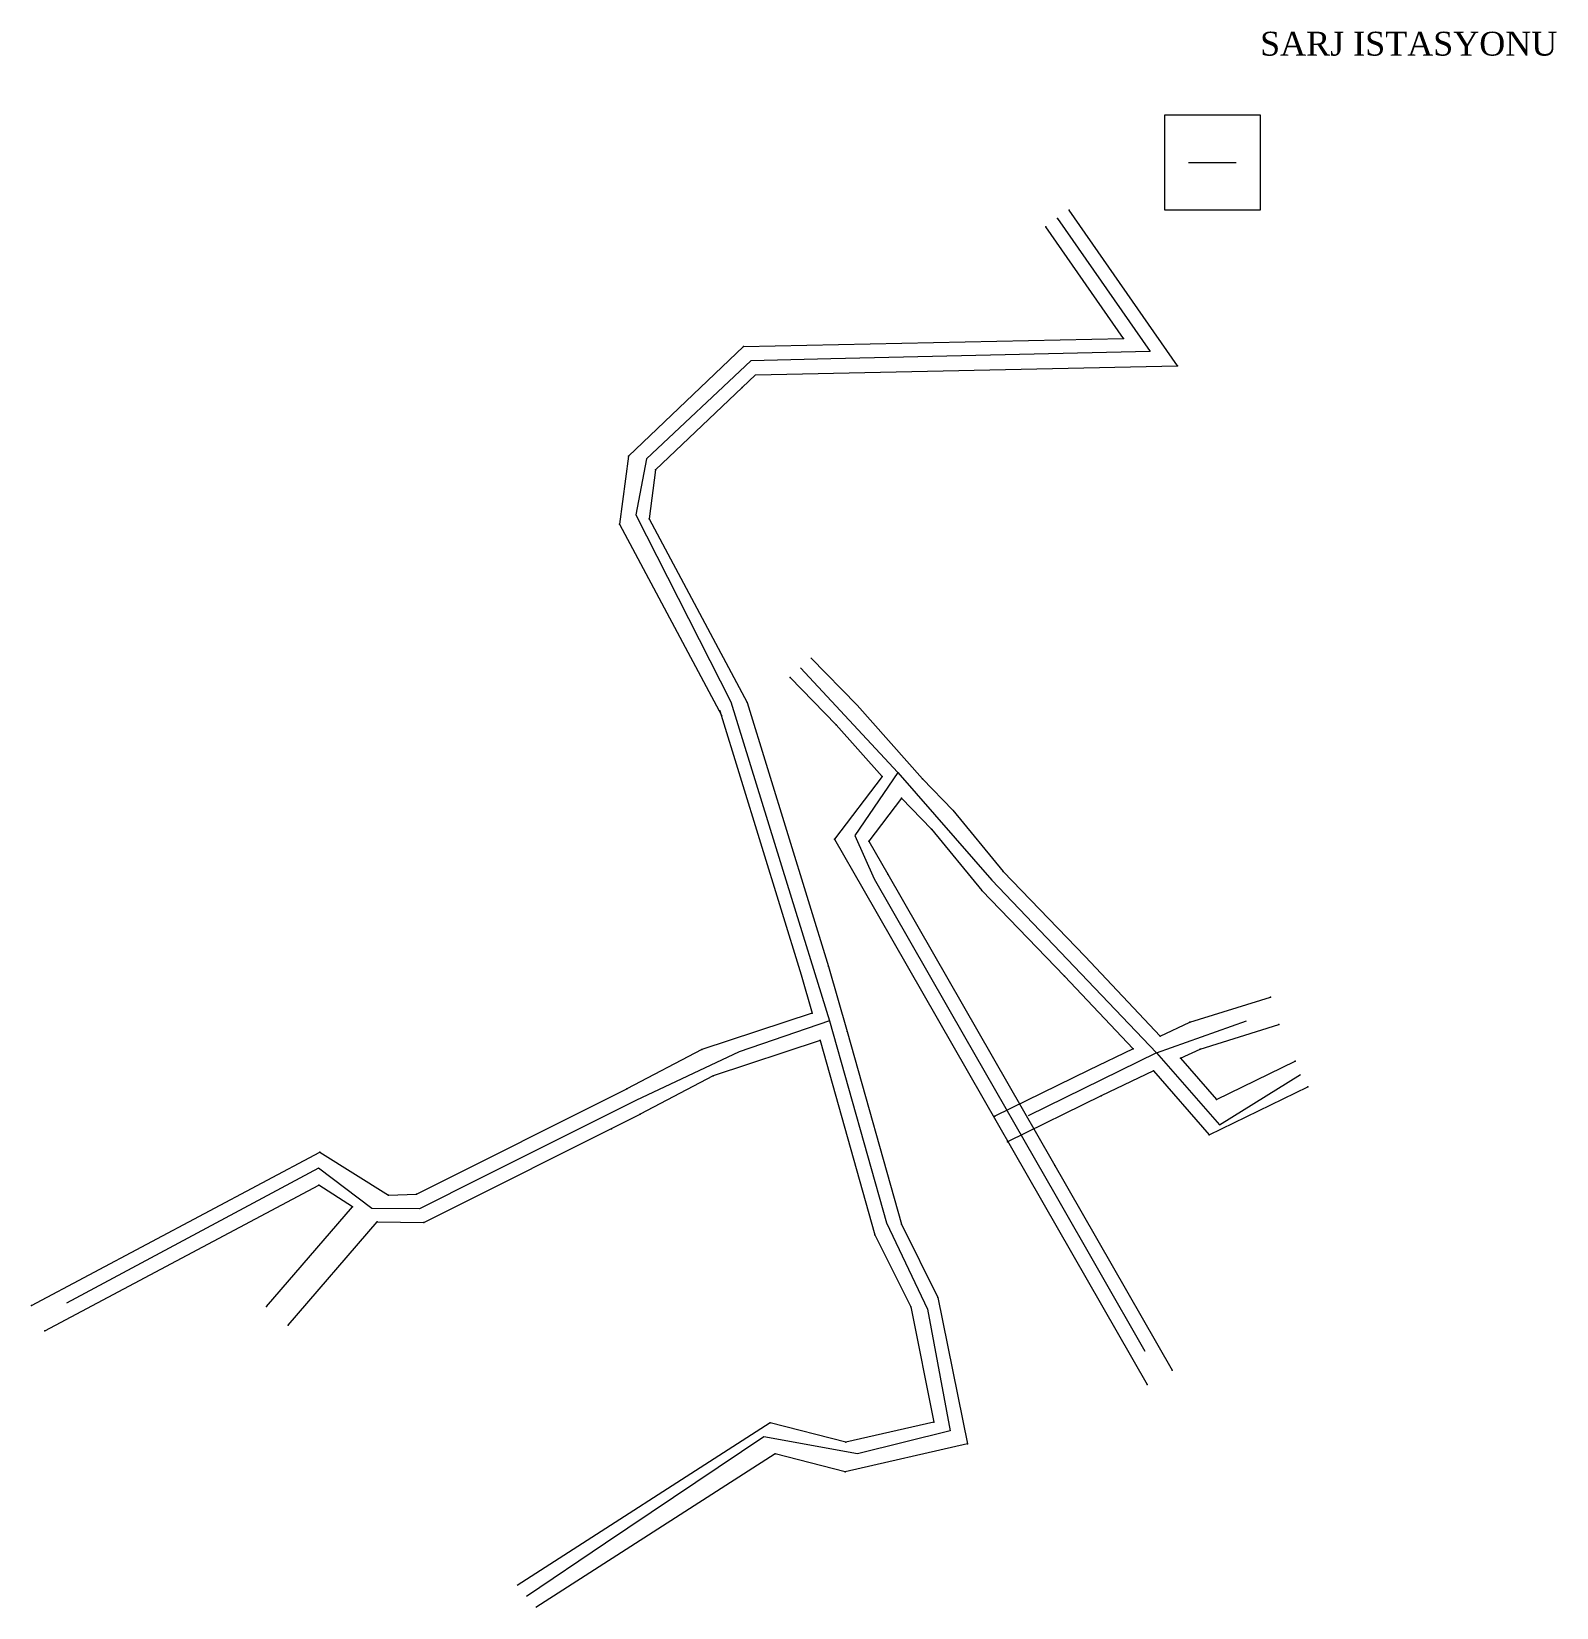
# Model space of a CAD drawing. Header units: millimetres. Extents: x 406182 to 406342, y 4589138 to 4589303.
import ezdxf

# ---------------------------------------------------------------- set-up
doc = ezdxf.new("R2010")
doc.units = ezdxf.units.MM
for name, color, linetype, lineweight in [('GEOFENCE', 3, 'Continuous', 0), ('INIT_COORD', 2, 'Continuous', 0), ('OTOCAD_ACiLiK', 1, 'Continuous', 0), ('OTOCAD_DESENDRE', 6, 'Continuous', 0), ('OTOCAD_LAGiM', 4, 'Continuous', 0), ('OTOCAD_NAF_PICI', 30, 'Continuous', 0), ('OTOCAD_NASiFOGLU', 92, 'Continuous', 0), ('PUSULA_OLCUSU', 2, 'Continuous', 0), ('TEXT', 2, 'Continuous', 0), ('YENINOKTA', 2, 'Continuous', 0)]:
    doc.layers.add(name, color=color, linetype=linetype, lineweight=lineweight)
doc.styles.get("Standard").update_dxf_attribs({"font": 'times.ttf'})

msp = doc.modelspace()

# ---------------------------------------------------------------- linework, layer by layer
at = {"layer": 'GEOFENCE'}
for p, q in [((406303.34, 4589289.44, 410.12), (406308.34, 4589289.44, 410.12)), ((406289.61, 4589283.58, 410.12), (406299.33, 4589269.63, 410.12)), ((406265.84, 4589268.87, 388.26), (406257.46, 4589268.68, 382.8)), ((406282.58, 4589269.25, 399.19), (406265.84, 4589268.87, 388.26)), ((406299.33, 4589269.63, 410.12), (406282.58, 4589269.25, 399.19)), ((406257.46, 4589268.68, 382.8), (406246.53, 4589258.41, 382.8)), ((406246.53, 4589258.41, 382.8), (406245.38, 4589252.52, 382.89)), ((406245.38, 4589252.52, 382.89), (406255.37, 4589232.92, 383)), ((406262.66, 4589236.5, 413.65), (406272.88, 4589225.53, 413.75)), ((406255.37, 4589232.92, 383), (406261.27, 4589213.82, 383.19)), ((406272.88, 4589225.53, 413.75), (406268.35, 4589218.93, 413.75)), ((406272.88, 4589225.53, 413.75), (406282.73, 4589214.22, 413.9)), ((406268.35, 4589218.93, 413.75), (406270.39, 4589214.37, 413.84)), ((406270.39, 4589214.37, 413.84), (406279.85, 4589197.87, 407.66)), ((406261.27, 4589213.82, 383.19), (406265.7, 4589199.48, 383.33)), ((406282.73, 4589214.22, 413.9), (406299.99, 4589196.13, 414.01)), ((406265.7, 4589199.48, 383.33), (406256.24, 4589196.25, 383.46)), ((406265.7, 4589199.48, 383.33), (406271.66, 4589178.31, 383.59)), ((406299.99, 4589196.13, 414.01), (406309.41, 4589199.48, 414)), ((406279.85, 4589197.87, 407.66), (406289.31, 4589181.36, 401.48)), ((406256.24, 4589196.25, 383.46), (406245.38, 4589191.15, 383.6)), ((406299.99, 4589196.13, 414.01), (406286.52, 4589189.53, 414)), ((406299.99, 4589196.13, 414.01), (406306.58, 4589188.6, 414)), ((406306.58, 4589188.6, 414), (406315.07, 4589193.87, 414.2)), ((406245.38, 4589191.15, 383.6), (406237.28, 4589187.1, 379.36)), ((406237.28, 4589187.1, 379.36), (406229.18, 4589183.04, 375.12)), ((406212.13, 4589184.07, 371.9), (406194.51, 4589174.63, 371.36)), ((406217.71, 4589179.83, 371.82), (406212.13, 4589184.07, 371.9)), ((406229.18, 4589183.04, 375.12), (406222.71, 4589179.79, 371.72)), ((406289.31, 4589181.36, 401.48), (406298.76, 4589164.86, 395.3)), ((406222.71, 4589179.79, 371.72), (406217.71, 4589179.83, 371.82)), ((406271.66, 4589178.31, 383.59), (406275.98, 4589169.29, 383.71)), ((406194.51, 4589174.63, 371.36), (406185.7, 4589169.92, 371.09)), ((406275.98, 4589169.29, 383.71), (406278.35, 4589156.51, 383.9)), ((406278.35, 4589156.51, 383.9), (406268.64, 4589154.1, 383.99)), ((406258.81, 4589155.91, 384.22), (406242.21, 4589144.74, 384.41)), ((406268.64, 4589154.1, 383.99), (406258.81, 4589155.91, 384.22)), ((406242.21, 4589144.74, 384.41), (406233.92, 4589139.16, 384.5))]:
    msp.add_line(p, q, dxfattribs=at)
at = {"layer": 'INIT_COORD'}
msp.add_point((406289.61, 4589283.58, 410.12), dxfattribs=at)
at = {"layer": 'OTOCAD_ACiLiK', "lineweight": 0}
for p, q in [((406259.48, 4589157.35, 384.2), (406232.95, 4589140.33, 384.5)), ((406267.4, 4589155.33, 384), (406259.48, 4589157.35, 384.2)), ((406276.65, 4589157.45, 383.9), (406267.4, 4589155.33, 384)), ((406280.17, 4589155.18, 383.9), (406267.36, 4589152.24, 384)), ((406260, 4589154.12, 384.2), (406234.9, 4589138.01, 384.5)), ((406267.36, 4589152.24, 384), (406260, 4589154.12, 384.2))]:
    msp.add_line(p, q, dxfattribs=at)
at = {"layer": 'OTOCAD_DESENDRE', "lineweight": 0}
for p, q in [((406256.7, 4589270.16, 382.7), (406296.53, 4589271.02, 410.12)), ((406257.93, 4589267.19, 382.6), (406302.19, 4589268.15, 410.12)), ((406222.41, 4589181.32, 371.77), (406244.51, 4589192.4, 383.6)), ((406223.17, 4589178.35, 371.77), (406245.85, 4589189.72, 383.6))]:
    msp.add_line(p, q, dxfattribs=at)
at = {"layer": 'OTOCAD_LAGiM'}
for p, q in [((406300.84, 4589284.44, 410.12), (406300.84, 4589294.44, 410.12)), ((406300.84, 4589294.44, 410.12), (406310.84, 4589294.44, 410.12)), ((406310.84, 4589294.44, 410.12), (406310.84, 4589284.44, 410.12)), ((406310.84, 4589284.44, 410.12), (406300.84, 4589284.44, 410.12))]:
    msp.add_line(p, q, dxfattribs=at)
at = {"layer": 'OTOCAD_LAGiM', "lineweight": 0}
for p, q in [((406302.19, 4589268.15, 410.12), (406290.84, 4589284.44, 410.12)), ((406296.53, 4589271.02, 410.12), (406288.38, 4589282.72, 410.12)), ((406256.7, 4589270.16, 382.7), (406244.63, 4589258.67, 382.8)), ((406257.93, 4589267.19, 382.7), (406247.46, 4589257.23, 382.8)), ((406244.63, 4589258.67, 382.8), (406243.69, 4589251.53, 382.9)), ((406247.46, 4589257.23, 382.8), (406246.79, 4589252.09, 382.9)), ((406243.69, 4589251.53, 382.9), (406254.41, 4589231.45, 383)), ((406246.79, 4589252.09, 382.9), (406257.06, 4589232.86, 383)), ((406263.73, 4589237.55, 413.65), (406268.6, 4589232.57, 413.71)), ((406261.59, 4589235.46, 413.65), (406266.4, 4589230.52, 413.71)), ((406257.06, 4589232.86, 383), (406265.59, 4589205.18, 383.2)), ((406268.6, 4589232.57, 413.71), (406275.45, 4589224.86, 413.75)), ((406254.19, 4589231.98, 383), (406262.72, 4589204.32, 383.2)), ((406266.4, 4589230.52, 413.71), (406271.22, 4589225.11, 413.75)), ((406271.22, 4589225.11, 413.75), (406266.21, 4589218.55, 413.75)), ((406275.45, 4589224.86, 413.75), (406278.63, 4589221.58, 413.8)), ((406275.45, 4589224.86, 413.75), (406275.49, 4589224.82, 413.75)), ((406273.25, 4589222.82, 413.75), (406269.81, 4589218.32, 413.75)), ((406273.25, 4589222.82, 413.75), (406276.38, 4589219.59, 413.8)), ((406278.63, 4589221.58, 413.8), (406283.9, 4589215.16, 413.9)), ((406276.38, 4589219.59, 413.8), (406281.66, 4589213.16, 413.9)), ((406266.21, 4589218.55, 413.75), (406269.21, 4589213.36, 413.85)), ((406269.81, 4589218.32, 413.75), (406271.81, 4589214.85, 413.85)), ((406271.81, 4589214.85, 413.85), (406301.63, 4589162.88, 394.28)), ((406283.9, 4589215.16, 413.9), (406292.51, 4589206.24, 413.95)), ((406269.21, 4589213.36, 413.85), (406299.02, 4589161.39, 394.28)), ((406281.66, 4589213.16, 413.9), (406290.34, 4589204.17, 413.95)), ((406292.51, 4589206.24, 413.95), (406300.37, 4589197.89, 414)), ((406265.59, 4589205.18, 383.2), (406267.56, 4589198.36, 383.35)), ((406262.72, 4589204.32, 383.2), (406263.88, 4589200.31, 383.35)), ((406290.34, 4589204.17, 413.95), (406297.52, 4589196.55, 414)), ((406267.56, 4589198.36, 383.35), (406273.26, 4589178.17, 383.6)), ((406264.67, 4589197.55, 383.35), (406264.71, 4589197.42, 383.35)), ((406264.71, 4589197.42, 383.35), (406270.44, 4589177.08, 383.6)), ((406302.5, 4589195.58, 414), (406306.26, 4589191.25, 414)), ((406299.68, 4589194.26, 414), (406305.5, 4589187.55, 414)), ((406212.28, 4589185.74, 371.9), (406219.47, 4589181.22, 371.8)), ((406215.7, 4589180.01, 371.85), (406212.15, 4589182.27, 371.9)), ((406219.47, 4589181.22, 371.8), (406222.41, 4589181.32, 371.77)), ((406218.29, 4589178.42, 371.8), (406223.17, 4589178.35, 371.77)), ((406273.26, 4589178.17, 383.6), (406277.07, 4589170.5, 383.7)), ((406270.44, 4589177.08, 383.6), (406274.21, 4589169.52, 383.7)), ((406277.07, 4589170.5, 383.7), (406280.17, 4589155.18, 383.9)), ((406274.21, 4589169.52, 383.7), (406276.65, 4589157.45, 383.9))]:
    msp.add_line(p, q, dxfattribs=at)
for p in [(406273.25, 4589222.82, 413.75), (406299.68, 4589194.26, 414)]:
    msp.add_point(p, dxfattribs=at)
at = {"layer": 'OTOCAD_NAF_PICI', "lineweight": 0}
for p, q in [((406263.88, 4589200.31, 383.35), (406252.32, 4589196.49, 383.5)), ((406252.32, 4589196.49, 383.5), (406244.46, 4589192.38, 383.6)), ((406264.71, 4589197.42, 383.35), (406253.49, 4589193.72, 383.5)), ((406306.26, 4589191.25, 414), (406314.52, 4589195.28, 414.2)), ((406253.49, 4589193.72, 383.5), (406245.85, 4589189.72, 383.6)), ((406305.5, 4589187.55, 414), (406315.84, 4589192.59, 414.2)), ((406206.69, 4589169.57, 372), (406215.7, 4589180.01, 371.85)), ((406208.96, 4589167.61, 372), (406218.29, 4589178.42, 371.8))]:
    msp.add_line(p, q, dxfattribs=at)
at = {"layer": 'OTOCAD_NASiFOGLU', "lineweight": 0}
for p, q in [((406303.49, 4589199.35, 414), (406311.92, 4589201.96, 414)), ((406300.37, 4589197.89, 414), (406303.49, 4589199.35, 414)), ((406304.57, 4589196.54, 414), (406312.81, 4589199.1, 414)), ((406297.52, 4589196.55, 414), (406292.88, 4589194.32, 414)), ((406302.5, 4589195.58, 414), (406304.57, 4589196.54, 414)), ((406292.88, 4589194.32, 414), (406283.04, 4589189.51, 414)), ((406299.68, 4589194.26, 414), (406294.19, 4589191.62, 414)), ((406294.19, 4589191.62, 414), (406284.35, 4589186.81, 414)), ((406182.04, 4589169.66, 371), (406212.28, 4589185.74, 371.9)), ((406183.45, 4589167.01, 371), (406212.15, 4589182.27, 371.9))]:
    msp.add_line(p, q, dxfattribs=at)
msp.add_point((406215.7, 4589180.01, 371.85), dxfattribs=at)
at = {"layer": 'PUSULA_OLCUSU', "lineweight": 0}
for p in [(406290.84, 4589284.44, 410.12), (406302.19, 4589268.15, 410.12), (406256.54, 4589265.87, 382.7), (406247.46, 4589257.23, 382.8), (406246.79, 4589252.09, 382.9), (406261.59, 4589235.46, 413.65), (406257.06, 4589232.86, 383), (406266.4, 4589230.52, 413.71), (406276.38, 4589219.59, 413.8), (406269.81, 4589218.32, 413.75), (406271.81, 4589214.85, 413.85), (406281.66, 4589213.16, 413.9), (406265.59, 4589205.18, 383.2), (406290.34, 4589204.17, 413.95), (406312.81, 4589199.1, 414), (406304.57, 4589196.54, 414), (406294.19, 4589191.62, 414), (406315.84, 4589192.59, 414.2), (406242.83, 4589188.19, 381.87), (406284.35, 4589186.81, 414), (406305.5, 4589187.55, 414), (406289.32, 4589184.33, 402.41), (406212.15, 4589182.27, 371.9), (406218.29, 4589178.42, 371.8), (406223.17, 4589178.35, 371.77), (406273.26, 4589178.17, 383.6), (406277.07, 4589170.5, 383.7), (406206.69, 4589169.57, 372), (406183.45, 4589167.01, 371), (406301.63, 4589162.88, 394.28), (406280.17, 4589155.18, 383.9), (406260, 4589154.12, 384.2), (406267.36, 4589152.24, 384)]:
    msp.add_point(p, dxfattribs=at)
at = {"layer": 'YENINOKTA', "lineweight": 0}
for p in [(406288.38, 4589282.72, 410.12), (406296.53, 4589271.02, 410.12), (406256.7, 4589270.16, 382.7), (406244.63, 4589258.67, 382.8), (406243.69, 4589251.53, 382.9), (406254.19, 4589231.98, 383), (406271.22, 4589225.11, 413.75), (406275.45, 4589224.86, 413.75), (406266.21, 4589218.55, 413.75), (406283.9, 4589215.16, 413.9), (406311.92, 4589201.96, 414), (406263.88, 4589200.31, 383.35), (406267.56, 4589198.36, 383.35), (406300.37, 4589197.89, 414), (406303.49, 4589199.35, 414), (406252.32, 4589196.49, 383.5), (406264.71, 4589197.42, 383.35), (406297.52, 4589196.55, 414), (406302.5, 4589195.58, 414), (406314.52, 4589195.28, 414.2), (406253.49, 4589193.72, 383.5), (406244.46, 4589192.38, 383.6), (406306.26, 4589191.25, 414), (406245.85, 4589189.72, 383.6), (406283.04, 4589189.51, 414), (406212.28, 4589185.74, 371.9), (406222.41, 4589181.32, 371.77), (406219.47, 4589181.22, 371.8), (406270.44, 4589177.08, 383.6), (406182.04, 4589169.66, 371), (406274.21, 4589169.52, 383.7), (406208.96, 4589167.61, 372), (406299.02, 4589161.39, 394.28), (406259.48, 4589157.35, 384.2), (406276.65, 4589157.45, 383.9), (406267.4, 4589155.33, 384)]:
    msp.add_point(p, dxfattribs=at)

# ---------------------------------------------------------------- texts
at = {"layer": 'TEXT', "insert": (406310.84, 4589307.32, 410.12), "char_height": 2.5, "width": 38.8277, "attachment_point": 1}
msp.add_mtext('{\\PSARJ ISTASYONU}', dxfattribs=at)

doc.saveas('drawing.dxf')
